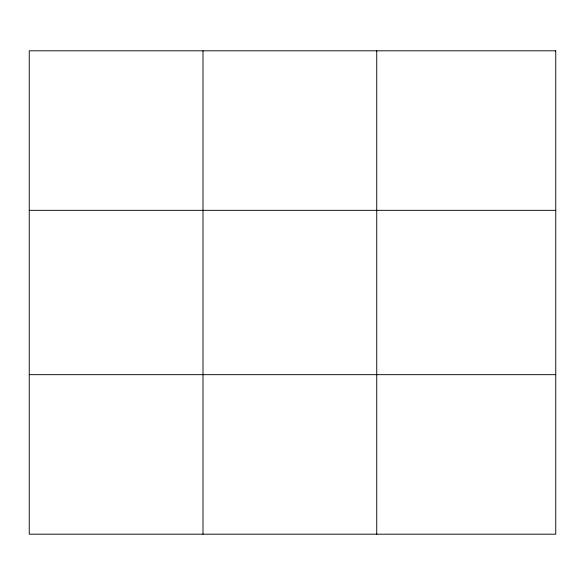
<?xml version="1.0" encoding="UTF-8"?>
<svg xmlns="http://www.w3.org/2000/svg" width="585" height="585" viewBox="0 0 585 585"><rect width="100%" height="100%" fill="white"/><g stroke="black" fill="none" stroke-linecap="round" stroke-linejoin="round"><path stroke-width="0.88" d="M202.995 534.185L202.995 50.815M376.74 534.185L376.74 50.815M29.25 210.329L555.75 210.329M29.25 374.671L555.75 374.671M555.75 50.815L555.75 534.185L29.25 534.185L29.25 50.815L555.75 50.815"/></g></svg>
